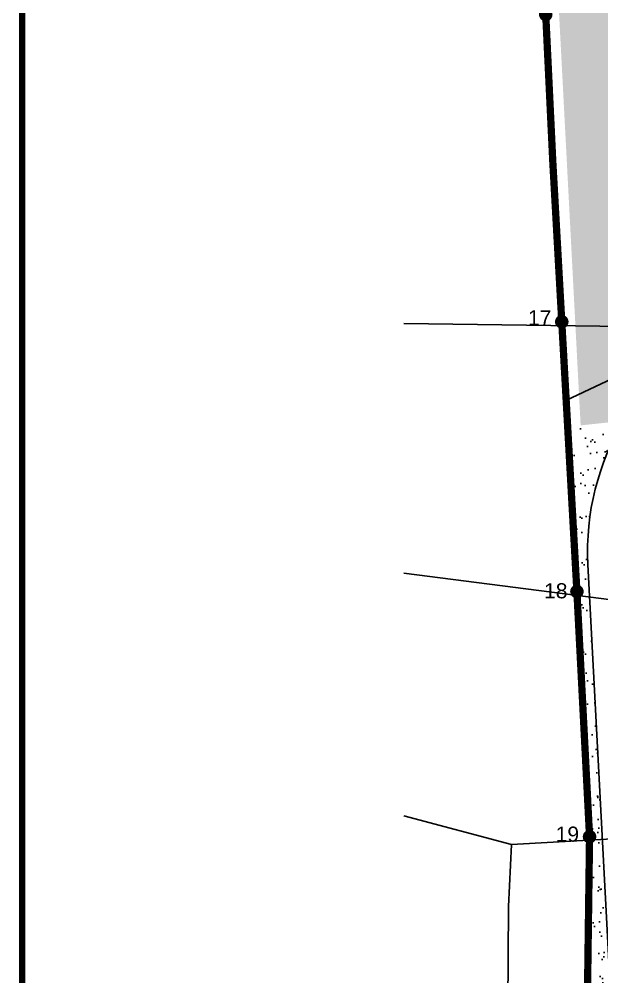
# Model space of a CAD drawing. Extents: x 597165 to 598689, y 1181586 to 1183364.
# Drawn here: x 597253.2 to 597349.5, y 1182302.6 to 1182460.9 of the extents above; entities that cross this region are included whole.
import ezdxf
from ezdxf.enums import TextEntityAlignment as Align

# ---------------------------------------------------------------- set-up
doc = ezdxf.new("R2010")
doc.units = 0
doc.header["$MEASUREMENT"] = 0
doc.linetypes.add('DASHED', pattern=[0.75, 0.5, -0.25])
doc.linetypes.add('LOGIOI', pattern=[4, 3, -1])
for name, color, linetype in [('HA-CAY-XANH-KO', 3, 'CONTINUOUS'), ('KHUNG_TEN', 5, 'CONTINUOUS'), ('MOCRANH', 7, 'CONTINUOUS'), ('NEN-HT', 8, 'CONTINUOUS'), ('NET-LETRONG', 5, 'CONTINUOUS'), ('RANH_QUY_HOACH', 7, 'LOGIOI'), ('RANHGIAODAT', 150, 'LOGIOI')]:
    doc.layers.add(name, color=color, linetype=linetype)
doc.styles.add('VHELVEB', font='VHELVEB.TTF')
pattern_1 = [(37.26582263, (0, 0), (-0.11023521, 3.854130278), [0, -3.04, 0, -3.4, 0, -3.25]), (7.26582263, (0, 0), (3.562592942, 5.629778284), [0, -1.64, 0, -2.74, 0, -1.05]), (327.26582263, (-2.46, 0.01), (6.228277961, -0.014137947), [0, -1, 0, -3.6, 0, -4.7]), (317.26582263, (-2.46, 0.01), (6.019377384, 1.73076346), [0, -0.5, 0, -2.36, 0, -2.7])]

msp = doc.modelspace()

# ---------------------------------------------------------------- hatches: boundary and pattern name
at = {"layer": 'HA-CAY-XANH-KO'}
h = msp.add_hatch(dxfattribs=at)
h.set_pattern_fill('AR-SAND', color=256, scale=2, angle=359.765823, style=0)
h.set_pattern_definition(pattern_1)
h.paths.add_polyline_path([(597356.9243, 1182467.5117), (597351.5328, 1182478.9265, -0.41421356), (597364.0579, 1182513.8741), (597348.8327, 1182546.1086), (597351.2184, 1182552.765), (597385.036, 1182568.7379), (597380.2518, 1182578.8669), (597356.6822, 1182567.7344), (597356.6818, 1182567.7342), (597344.9289, 1182562.183), (597343.5574, 1182553.5826), (597342.4154, 1182461.7367), (597345.9741, 1182393.7291), (597353.0666, 1182394.4723, -0.14881072), (597371.1826, 1182410.905, -0.51742122), (597355.9272, 1182444.386, 0.24702364)])
h = msp.add_hatch(dxfattribs=at)
h.set_pattern_fill('AR-SAND', color=256, scale=2, angle=359.765823, style=0)
h.set_pattern_definition(pattern_1)
h.paths.add_polyline_path([(597352.943, 1182394.264), (597343.8488, 1182393.1934), (597345.3072, 1182367.1861, -0.43071801), (597346.2901, 1182366.2568, -0.39920215), (597345.4073, 1182365.3272), (597346.3114, 1182347.7952), (597348.3908, 1182347.5445), (597347.1774, 1182370.7333, -0.14733708)])
h = msp.add_hatch(dxfattribs=at)
h.set_pattern_fill('AR-SAND', color=256, scale=2, angle=359.765823, style=0)
h.set_pattern_definition(pattern_1)
h.paths.add_polyline_path([(597348.3908, 1182347.5445), (597346.3114, 1182347.7952), (597347.401, 1182326.6664, -0.42938603), (597348.3797, 1182325.7368, -0.4181126), (597347.4365, 1182324.8061), (597346.6832, 1182268.1404, -0.41032539), (597347.6016, 1182267.2097, -0.37086017), (597346.8101, 1182266.2894), (597349.0123, 1182251.7436), (597353.4269, 1182251.3028)])

# ---------------------------------------------------------------- linework, layer by layer
at = {"layer": 'KHUNG_TEN', "const_width": 1}
msp.add_lwpolyline([(597253.7231, 1183354.3668), (597253.7231, 1181754.3668), (598599.5681, 1181754.3668), (598599.5681, 1183354.3668)], close=True, dxfattribs=at)
at = {"layer": 'MOCRANH'}
msp.add_lwpolyline([(597340.2111, 1182461.6352), (597341.3721, 1182437.3595), (597345.3594, 1182366.2568), (597347.4489, 1182325.7368), (597346.6708, 1182267.2097), (597396.7196, 1181936.6184), (597442.3642, 1181957.8696), (597465.633, 1181971.3486), (597501.0995, 1181986.0417), (597656.5869, 1182038.5657), (597738.2962, 1182063.5406), (597807.4868, 1182085.32), (597867.7896, 1182104.3029), (597882.6286, 1182108.9741), (597915.464, 1182119.3104), (597990.1043, 1182142.8066), (598023.5178, 1182153.3249), (598090.3046, 1182174.3489), (598179.3376, 1182202.3758), (598297.3967, 1182239.54), (598213.8261, 1182511.342)], dxfattribs=at)
msp.add_lwpolyline([(597340.2111, 1182461.6352), (597341.3721, 1182437.3595), (597345.3594, 1182366.2568), (597347.4489, 1182325.7368), (597346.6708, 1182267.2097), (597396.7196, 1181936.6184), (597442.3642, 1181957.8696), (597465.633, 1181971.3486), (597501.0995, 1181986.0417), (597656.5869, 1182038.5657), (597738.2962, 1182063.5406), (597807.4868, 1182085.32), (597867.7896, 1182104.3029), (597882.6286, 1182108.9741), (597915.464, 1182119.3104), (597990.1043, 1182142.8066), (598023.5178, 1182153.3249), (598090.3046, 1182174.3489), (598179.3376, 1182202.3758), (598297.3967, 1182239.54), (598213.8261, 1182511.342)], dxfattribs=at)
for points, const_width in [([(597339.6526, 1182461.6352, 1), (597340.7695, 1182461.6352, 1)], 1.1169), ([(597342.2998, 1182410.8576, 1), (597343.4167, 1182410.8576, 1)], 1.1169), ([(597342.579, 1182410.8576, 1), (597343.1375, 1182410.8576, 1)], 0.5585), ([(597344.8009, 1182366.2568, 1), (597345.9178, 1182366.2568, 1)], 1.1169), ([(597345.0801, 1182366.2568, 1), (597345.6386, 1182366.2568, 1)], 0.5585), ([(597346.8904, 1182325.7368, 1), (597348.0074, 1182325.7368, 1)], 1.1169), ([(597347.1697, 1182325.7368, 1), (597347.7281, 1182325.7368, 1)], 0.5585)]:
    msp.add_lwpolyline(points, format="xyb", close=True, dxfattribs=dict(at, const_width=const_width))
at = {"layer": 'NEN-HT', "linetype": 'CONTINUOUS'}
for p, q in [((597316.7537, 1182410.5568), (597363.18, 1182409.91)), ((597358.26, 1182363.98), (597316.7537, 1182369.2761)), ((597316.7537, 1182329.1884), (597334.56, 1182324.44)), ((597334.56, 1182324.44), (597353.37, 1182325.5))]:
    msp.add_line(p, q, dxfattribs=at)
msp.add_lwpolyline([(597316.7537, 1182275.3633), (597332.26, 1182272.15), (597333.85, 1182281.4), (597334.05, 1182314.2), (597334.56, 1182324.44)], dxfattribs=at)
at = {"layer": 'NET-LETRONG'}
for p, q in [((597443.0825, 1182444.8651), (597343.5275, 1182397.8428)), ((597347.1774, 1182370.7333), (597353.7196, 1182245.7096))]:
    msp.add_line(p, q, dxfattribs=at)
msp.add_arc((597389.12, 1182372.9281), 42, 115.282517, 182.995417, dxfattribs=at)
at = {"layer": 'RANH_QUY_HOACH', "color": 1, "linetype": 'DASHED', "ltscale": 20, "const_width": 1.2, "flags": 128}
msp.add_lwpolyline([(598213.8261, 1182511.342), (598335.1729, 1182835.3919), (598344.6661, 1182860.743), (597547.8605, 1183222.9796), (597536.9709, 1183198.2708), (597494.1637, 1183101.1393), (597439.7212, 1182974.4588), (597407.6696, 1182885.2338), (597394.7271, 1182848.3776), (597374.3757, 1182758.7003), (597340.8217, 1182551.4599), (597340.2111, 1182461.6352), (597341.3721, 1182437.3595), (597345.3594, 1182366.2568), (597347.4489, 1182325.7368), (597346.6708, 1182267.2097), (597396.7196, 1181936.6184), (597442.3642, 1181957.8696), (597465.633, 1181971.3486), (597501.0995, 1181986.0417), (597656.5869, 1182038.5657), (597738.2962, 1182063.5406), (597807.4868, 1182085.32), (597867.7896, 1182104.3029), (597882.6286, 1182108.9741), (597915.464, 1182119.3104), (597990.1043, 1182142.8066), (598023.5178, 1182153.3249), (598090.3046, 1182174.3489), (598179.3376, 1182202.3758), (598297.3967, 1182239.54)], close=True, dxfattribs=at)
at = {"layer": 'RANH_QUY_HOACH', "color": 1, "linetype": 'CONTINUOUS', "ltscale": 20, "flags": 128}
msp.add_lwpolyline([(597340.2111, 1182461.6352), (597341.3721, 1182437.3595), (597345.3594, 1182366.2568), (597347.4489, 1182325.7368), (597346.6708, 1182267.2097), (597396.7196, 1181936.6184), (597442.3642, 1181957.8696), (597465.633, 1181971.3486), (597501.0995, 1181986.0417), (597656.5869, 1182038.5657), (597738.2962, 1182063.5406), (597807.4868, 1182085.32), (597867.7896, 1182104.3029), (597882.6286, 1182108.9741), (597915.464, 1182119.3104), (597990.1043, 1182142.8066), (598023.5178, 1182153.3249), (598090.3046, 1182174.3489), (598179.3376, 1182202.3758), (598297.3967, 1182239.54), (598213.8261, 1182511.342)], dxfattribs=at)
at = {"layer": 'RANHGIAODAT', "color": 160, "linetype": 'CONTINUOUS', "ltscale": 2.5}
msp.add_lwpolyline([(597340.2111, 1182461.6352), (597341.3721, 1182437.3595), (597345.3594, 1182366.2568), (597347.4489, 1182325.7368), (597346.6708, 1182267.2097), (597346.6708, 1182267.2097), (597346.6708, 1182267.2097), (597394.7823, 1181949.4153), (597394.7823, 1181949.4153), (597440.9258, 1181970.8988), (597463.8711, 1181984.3234), (597499.4807, 1181998.9912), (597654.8941, 1182051.4902), (597736.5872, 1182076.4601), (597805.7842, 1182098.2415), (597866.087, 1182117.2244), (597880.926, 1182121.8956), (597913.7615, 1182132.2319), (597988.4017, 1182155.7281), (598021.8152, 1182166.2465), (598088.6021, 1182187.2704), (598177.635, 1182215.2974), (598293.6241, 1182251.8099), (598213.8261, 1182511.342)], dxfattribs=at)

# ---------------------------------------------------------------- texts
at = {"layer": 'MOCRANH', "color": 1, "style": 'VHELVEB'}
for s, p in [('17', (597339.2063, 1182410.2649)), ('18', (597341.8631, 1182365.139)), ('19', (597343.7776, 1182324.914))]:
    msp.add_text(s, height=2.5, dxfattribs=at).set_placement(p, align=Align.CENTER)

doc.saveas('drawing.dxf')
